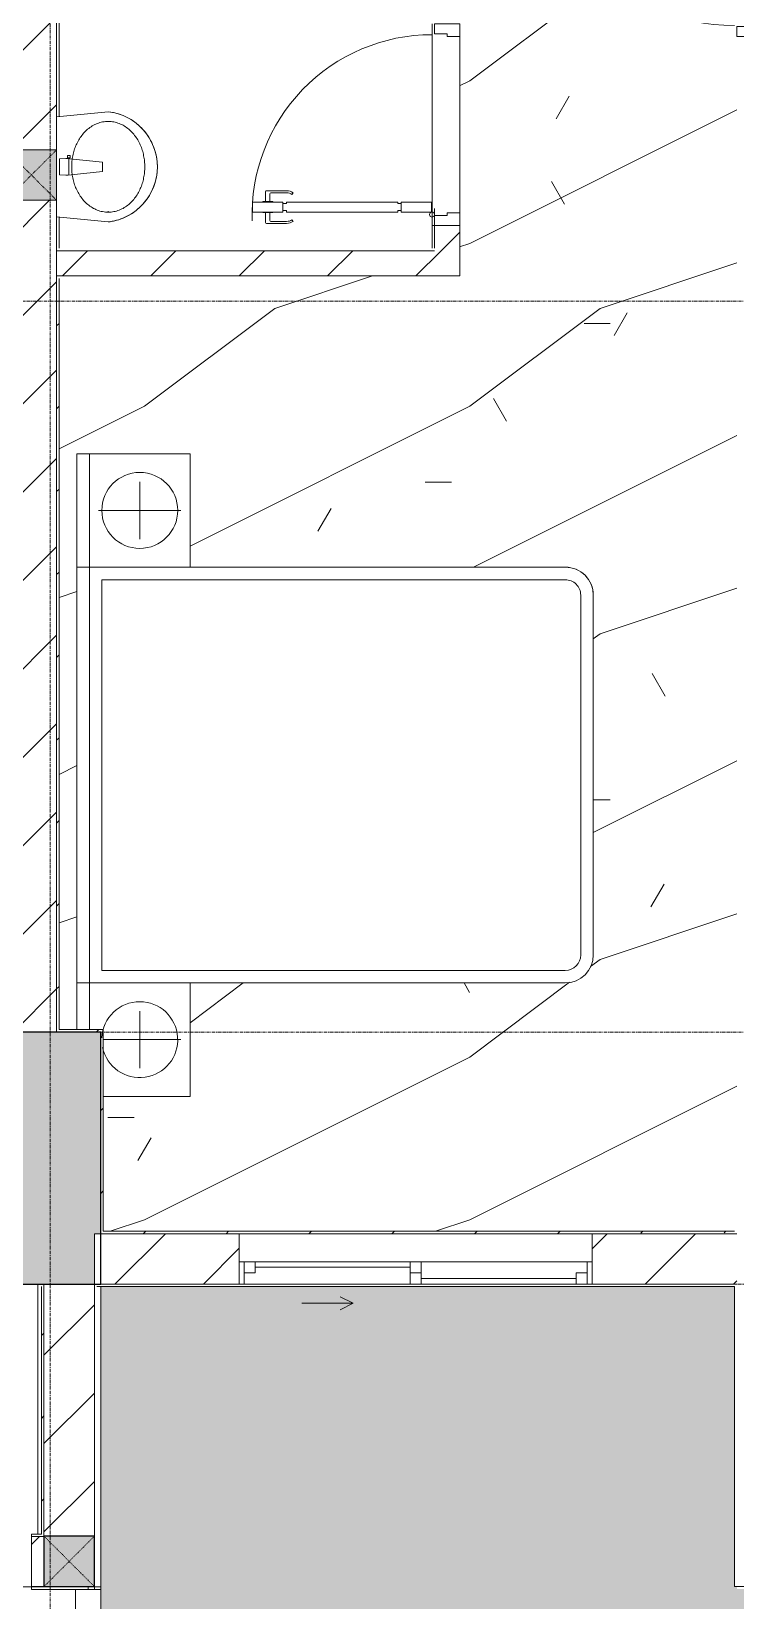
# Model space of a CAD drawing. Header units: millimetres. Extents: x 5121 to 246734, y -48180 to 129206.
# Drawn here: x 83478 to 86273, y 23281 to 29507 of the extents above; entities that cross this region are included whole.
import ezdxf

# ---------------------------------------------------------------- set-up
doc = ezdxf.new("R2010")
doc.units = ezdxf.units.MM
doc.linetypes.add('Dash', pattern=[6, 3, -3])
doc.linetypes.add('Grid Line', pattern=[22.225, 12.7, -3.175, 3.175, -3.175])
for name, color, linetype, lineweight in [('0-1', 7, 'Continuous', 5), ('A-DETL-GENF-1', 50, 'Continuous', 9), ('A-DOOR-1', 253, 'Continuous', 9), ('A-DOOR-2', 50, 'Continuous', 9), ('A-FLOR', 192, 'Continuous', 9), ('A-FLOR-1', 50, 'Continuous', 9), ('A-FLOR-PATT', 8, 'Continuous', 9), ('A-FLOR-PATT-1', 9, 'Continuous', 9), ('A-GLAZ', 151, 'Continuous', 9), ('A-WALL', 113, 'Continuous', 9), ('A-WALL-1', 250, 'Continuous', 18), ('A-WALL-2', 50, 'Continuous', 9), ('A-WALL-FNSH-1', 50, 'Continuous', 9), ('A-WALL-PATT-1', 9, 'Continuous', 9), ('A-WALL-PATT-2', 50, 'Continuous', 9), ('A-WALL-PATT-3', 111, 'Continuous', 9), ('I-FURN-1', 253, 'Continuous', 9), ('I-WALL-1', 50, 'Continuous', 9), ('P-SANR-FIXT-1', 253, 'Continuous', 9), ('P-SANR-FIXT-2', 221, 'Continuous', 9), ('S-BEAM-1', 50, 'Continuous', 9), ('S-COLS', 52, 'Continuous', 9), ('S-COLS-1', 7, 'Continuous', 5), ('S-COLS-2', 10, 'Continuous', 25), ('S-COLS-3', 50, 'Continuous', 9), ('S-COLS-5', 52, 'Continuous', 25), ('S-COLS-6', 52, 'Dash', 9), ('S-COLS-HDLN', 52, 'Dash', 9), ('S-GRID-1', 1, 'Grid Line', 9)]:
    doc.layers.add(name, color=color, linetype=linetype, lineweight=lineweight)
pattern_1 = [(45, (0, 0), (-175.3625, 175.3625), [])]
pattern_2 = [(45, (0, 0), (-164.4023, 164.4023), [])]

# ---------------------------------------------------------------- blocks, each defined once
blk = doc.blocks.new('NCV_TKTC_KET CAU_rvt-1-TKCS_MB TỔNG THỂ TẦNG 1')
at = {"layer": 'S-COLS-1'}
blk.add_hatch(color=256, dxfattribs=at).paths.add_polyline_path([(83727.6, 24536.9), (83727.6, 24736.9), (83752.6, 24736.9), (83752.6, 25536.9), (83352.6, 25536.9), (83352.6, 24536.9), (83377.6, 24536.9)])
at = {"layer": 'A-FLOR-1'}
blk.add_line((83502.6, 23545.3), (83502.6, 24536.9), dxfattribs=at)
at = {"layer": 'S-BEAM-1'}
blk.add_line((83727.6, 23325.3), (83727.6, 23335.3), dxfattribs=at)
at = {"layer": 'S-COLS-2'}
for p, q in [((83752.6, 25536.9), (83352.6, 25536.9)), ((83752.6, 24536.9), (83752.6, 25536.9)), ((83352.6, 24536.9), (83752.6, 24536.9))]:
    blk.add_line(p, q, dxfattribs=at)
blk = doc.blocks.new('GIUONG NGU-2TAB-1600x2000 - GIUONG NGU-2TAB-1600x2000-V39-TKCS_MB TỔNG THỂ TẦNG 1')
at = {"layer": 'I-FURN-1'}
for p, q in [((458.5, 0), (273.7, 0)), ((458.5, -50), (458.5, 0)), ((2108.2, 0), (458.5, 0)), ((458.5, 0), (458.5, -50)), ((458.5, 0), (2108.2, 0)), ((2108.2, -50), (2108.2, 0)), ((458.5, -50), (273.7, -50)), ((273.7, -50), (458.5, -50)), ((458.5, -50), (273.7, -50)), ((458.5, -450.3), (458.5, -50)), ((2108.2, -50), (458.5, -50)), ((458.5, -50), (458.5, -1938.9)), ((458.5, -50), (2108.2, -50)), ((458.5, -1938.9), (458.5, -50)), ((458.5, -450.3), (458.5, -50)), ((458.5, -50), (2108.2, -50)), ((2558.2, 0), (2108.2, 0)), ((2108.2, 0), (2108.2, -50)), ((2558.2, -50), (2108.2, -50)), ((2108.2, -50), (2108.2, -450.3)), ((2108.2, -1938.9), (2108.2, -50)), ((2108.2, -50), (2558.2, -50)), ((2108.2, -50), (2558.2, -50)), ((2108.2, -450.3), (2108.2, -50)), ((2108.2, -50), (2108.2, -1938.9)), ((2558.2, -50), (2558.2, 0)), ((2558.2, -450.3), (2558.2, -50)), ((2558.2, -50), (2558.2, -450.3)), ((8.5, -105), (8.5, -450.3)), ((8.5, -105), (8.5, -450.3)), ((233.5, -105), (233.5, -413.5)), ((508.5, -100), (2058.2, -100)), ((508.5, -1938.9), (508.5, -100)), ((2058.2, -100), (2058.2, -1938.9)), ((2333.2, -86.8), (2333.2, -413.5)), ((120.2, -250.2), (346.8, -250.2)), ((2446.5, -250.2), (2219.8, -250.2)), ((8.5, -450.3), (458.5, -450.3)), ((8.5, -450.3), (458.5, -450.3)), ((2108.2, -450.3), (2558.2, -450.3)), ((2558.2, -450.3), (2108.2, -450.3)), ((1997.1, -2000), (569.6, -2000)), ((569.6, -2050), (1997.1, -2050)), ((1997.1, -2050), (569.6, -2050))]:
    blk.add_line(p, q, dxfattribs=at)
blk.add_circle((2333.2, -250.2), 150.7, dxfattribs=at)
for centre, radius, start, end in [((233.5, -250.2), 150.7, 101.89098, 360), ((233.5, -250.2), 150.7, 360, 87.35481), ((569.6, -1938.9), 111.1, 180, 270), ((569.6, -1938.9), 111.1, 180, 270), ((569.6, -1938.9), 61.1, 180, 270), ((1997.1, -1938.9), 111.1, 270, 360), ((1997.1, -1938.9), 61.1, 270, 0), ((1997.1, -1938.9), 111.1, 270, 0)]:
    blk.add_arc(centre, radius, start, end, dxfattribs=at)
blk = doc.blocks.new('bonruatreo - Chậu rửa-348246-TKCS_MB TỔNG THỂ TẦNG 1')
at = {"layer": 'P-SANR-FIXT-1'}
for p, q in [((-218.6, 205), (-198.4, 0)), ((180.6, 205), (176.4, 205)), ((198.4, 0), (218.6, 205)), ((-198.4, 0), (198.4, 0)), ((165, 0), (-165, 0))]:
    blk.add_line(p, q, dxfattribs=at)
at = {"layer": 'P-SANR-FIXT-1', "flags": 128}
blk.add_lwpolyline([(-218.6, 205), (-217.4, 213.7), (-215.9, 222.4), (-214, 231), (-211.8, 239.5), (-209.3, 247.9), (-206.4, 256.2), (-203.2, 264.4), (-199.6, 272.5), (-195.8, 280.4), (-191.6, 288.1), (-187.1, 295.7), (-182.3, 303.1), (-177.3, 310.3), (-171.9, 317.3), (-166.3, 324.1), (-160.4, 330.6), (-154.2, 336.9), (-147.8, 342.9), (-141.2, 348.7), (-134.3, 354.2), (-127.3, 359.4), (-120, 364.4), (-112.5, 369), (-104.9, 373.4), (-97.1, 377.4), (-89.1, 381.2), (-81, 384.6), (-72.7, 387.6), (-64.4, 390.4), (-55.9, 392.8), (-47.3, 394.8), (-38.7, 396.6), (-30, 397.9), (-21.3, 399), (-12.5, 399.6), (-3.7, 400), (5.1, 399.9), (13.9, 399.6), (22.6, 398.8), (31.4, 397.8), (40.1, 396.3), (48.7, 394.5), (57.2, 392.4), (65.7, 390), (74, 387.2), (82.2, 384.1), (90.3, 380.6), (98.3, 376.8), (106.1, 372.7), (113.7, 368.3), (121.1, 363.6), (128.4, 358.7), (135.4, 353.4), (142.2, 347.8), (148.8, 342), (155.2, 335.9), (161.3, 329.6), (167.2, 323), (172.8, 316.2), (178.1, 309.2), (183.1, 302), (187.8, 294.6), (192.2, 287), (196.4, 279.2), (200.2, 271.3), (203.7, 263.2), (206.8, 255), (209.7, 246.6), (212.2, 238.2), (214.3, 229.7), (216.1, 221.1), (217.6, 212.4), (218.6, 205)], dxfattribs=at)
at = {"layer": 'P-SANR-FIXT-1'}
blk.add_arc((0, 180), 220, 6.52498, 173.47502, dxfattribs=at)
for points in [[(-180, 205), (-180, 212.4), (-178.6, 227.3), (-172.4, 248.8), (-162.5, 268.9), (-149.4, 287), (-133.8, 303), (-116.1, 316.6), (-96.9, 327.9), (-76.5, 336.8), (-55.2, 343.5), (-33.3, 347.9), (-11.2, 350.1), (11.1, 350.1), (33.3, 347.9), (55.2, 343.5), (76.5, 336.8), (96.9, 327.9), (116.1, 316.6), (133.8, 302.9), (149.5, 287), (162.5, 268.8), (172.4, 248.8), (178.6, 227.3), (180, 212.4), (180, 205)], [(180, 205), (180, 197.6), (178.6, 182.7), (172.4, 161.2), (162.5, 141.2), (149.5, 123), (133.8, 107.1), (116.1, 93.4), (96.9, 82.1), (76.5, 73.2), (55.2, 66.5), (33.3, 62.1), (11.1, 59.9), (-11.2, 59.9), (-33.3, 62.1), (-55.2, 66.5), (-76.5, 73.2), (-96.9, 82.1), (-116.1, 93.4), (-133.8, 107), (-149.4, 123), (-162.5, 141.1), (-172.4, 161.2), (-178.6, 182.7), (-180, 197.6), (-180, 205)]]:
    blk.add_open_spline(points, degree=3, dxfattribs=at)
at = {"layer": 'P-SANR-FIXT-2'}
for p, q in [((-18.5, 182.5), (-32.2, 52.9)), ((18.5, 182.5), (-18.5, 182.5)), ((33, 45.4), (18.5, 182.5)), ((-35.6, 54.2), (-44.7, 54.2)), ((-44.7, 54.2), (-44.7, 42.8)), ((-44.7, 42.8), (-35.6, 42.8)), ((-35.6, 52.9), (-35.6, 54.2)), ((-32.2, 52.9), (-35.6, 52.9)), ((-35.6, 44.2), (-35.6, 52.9)), ((-35.6, 42.8), (-35.6, 44.2)), ((-35.6, 44.2), (-33.1, 44.2)), ((-32.2, 52.9), (-33.1, 44.2)), ((-33, 37.3), (-31.4, 12.2)), ((32.7, 48.5), (-32.7, 48.5)), ((-30.2, 11), (30.2, 11)), ((31.4, 12.2), (33, 37.3))]:
    blk.add_line(p, q, dxfattribs=at)
for centre, radius, start, end in [((5.5, 41.4), 38.7, 175.85427, 186.03402), ((-30.1, 12.3), 1.3, 183.59973, 268.77215), ((30.1, 12.3), 1.3, 271.22785, 356.40027), ((-5.5, 41.4), 38.7, 353.96598, 6.03402)]:
    blk.add_arc(centre, radius, start, end, dxfattribs=at)
blk = doc.blocks.new('DOOR_CW_01 CANH MO-PANEL KINH - DIW_01-900x2200-CỬA GỖ VÂN LAMINATE-553375-TKCS_MB TỔNG THỂ TẦNG 1')
at = {"layer": 'A-DETL-GENF-1'}
for p, q in [((-397, -182), (-397, -62)), ((-397, -62), (-357, -62)), ((-357, -62), (-357, -182)), ((-357, -182), (-397, -182)), ((-391, -196), (-391, -182)), ((-391, -182), (-363, -182)), ((-363, -182), (-363, -196)), ((-397, -196), (-391, -196)), ((-397, -738), (-397, -196)), ((-357, -196), (-363, -196)), ((-357, -196), (-357, -738)), ((-442, -737), (-442, -816.5)), ((-434, -799.5), (-434, -737)), ((-433.9, -711.2), (-427.3, -715.8)), ((-397, -738), (-391, -738)), ((-391, -752), (-391, -738)), ((-357, -738), (-363, -738)), ((-363, -738), (-363, -752)), ((-320.1, -711.2), (-326.7, -715.8)), ((-320, -799.5), (-320, -737)), ((-312, -737), (-312, -816.5)), ((-399, -803.5), (-430, -803.5)), ((-399, -792.2), (-399, -831.8)), ((-397, -792.2), (-399, -792.2)), ((-357, -752), (-397, -752)), ((-397, -752), (-397, -872)), ((-397, -792.2), (-397, -831.8)), ((-363, -752), (-391, -752)), ((-357, -872), (-357, -752)), ((-357, -792.2), (-357, -831.8)), ((-357, -792.2), (-355, -792.2)), ((-355, -792.2), (-355, -831.8)), ((-355, -803.5), (-324, -803.5)), ((-399, -820.5), (-438, -820.5)), ((-399, -831.8), (-397, -831.8)), ((-355, -831.8), (-357, -831.8)), ((-355, -820.5), (-316, -820.5)), ((-397, -872), (-357, -872))]:
    blk.add_line(p, q, dxfattribs=at)
blk.add_circle((-407, -60), 10, dxfattribs=at)
for centre, radius, start, end in [((-407, -60), 814, 268, 0), ((-397, -737), 45, 145, 180), ((-397, -737), 37, 145, 180), ((-357, -737), 37, 0, 35), ((-357, -737), 45, 360, 35), ((-430, -799.5), 4, 180, 270), ((-324, -799.5), 4, 270, 0), ((-438, -816.5), 4, 180, 270), ((-316, -816.5), 4, 270, 0)]:
    blk.add_arc(centre, radius, start, end, dxfattribs=at)
at = {"layer": 'A-DOOR-2'}
for p, q in [((-450, -50), (-450, 50)), ((-450, 50), (-400, 50)), ((-400, 50), (-400, 0)), ((400, 0), (400, 50)), ((400, 50), (450, 50)), ((450, 50), (450, -50)), ((-410, -50), (-450, -50)), ((-410, 0), (-410, -50)), ((-400, 0), (-410, 0)), ((-407, -50), (-382, -50)), ((410, 0), (400, 0)), ((410, -50), (410, 0)), ((450, -50), (410, -50))]:
    blk.add_line(p, q, dxfattribs=at)
blk = doc.blocks.new('DOOR_CW_01 CANH MO-PANEL KINH - DIG_02-800x2200-CỬA NHÔM KÍNH-400864-TKCS_MB TỔNG THỂ TẦNG 1')
at = {"layer": 'A-DETL-GENF-1'}
for p, q in [((-347, 772), (-307, 772)), ((-347, 652), (-347, 772)), ((-307, 772), (-307, 652)), ((-392, 637), (-392, 716.5)), ((-349, 720.5), (-388, 720.5)), ((-384, 699.5), (-384, 637)), ((-349, 703.5), (-380, 703.5)), ((-349, 731.8), (-347, 731.8)), ((-349, 692.2), (-349, 731.8)), ((-347, 692.2), (-349, 692.2)), ((-347, 692.2), (-347, 731.8)), ((-307, 692.2), (-307, 731.8)), ((-305, 731.8), (-307, 731.8)), ((-307, 692.2), (-305, 692.2)), ((-305, 692.2), (-305, 731.8)), ((-305, 720.5), (-266, 720.5)), ((-305, 703.5), (-274, 703.5)), ((-270, 699.5), (-270, 637)), ((-262, 637), (-262, 716.5)), ((-307, 652), (-347, 652)), ((-347, 638), (-341, 638)), ((-347, 638), (-347, 196)), ((-313, 652), (-341, 652)), ((-341, 652), (-341, 638)), ((-313, 638), (-313, 652)), ((-307, 638), (-313, 638)), ((-307, 196), (-307, 638)), ((-383.9, 611.2), (-377.3, 615.8)), ((-270.1, 611.2), (-276.7, 615.8)), ((-347, 196), (-341, 196)), ((-341, 196), (-341, 182)), ((-307, 196), (-313, 196)), ((-313, 182), (-313, 196)), ((-307, 182), (-347, 182)), ((-347, 182), (-347, 62)), ((-341, 182), (-313, 182)), ((-307, 62), (-307, 182)), ((-347, 62), (-307, 62))]:
    blk.add_line(p, q, dxfattribs=at)
blk.add_circle((-357, 60), 10, dxfattribs=at)
for centre, radius, start, end in [((-357, 60), 714, 360, 92), ((-388, 716.5), 4, 90, 180), ((-380, 699.5), 4, 90, 180), ((-274, 699.5), 4, 0, 90), ((-266, 716.5), 4, 0, 90), ((-347, 637), 45, 180, 215), ((-347, 637), 37, 180, 215), ((-307, 637), 37, 325, 0), ((-307, 637), 45, 325, 0)]:
    blk.add_arc(centre, radius, start, end, dxfattribs=at)
at = {"layer": 'A-DOOR-2'}
for p, q in [((-360, 50), (-400, 50)), ((-400, 50), (-400, -50)), ((-360, 0), (-360, 50)), ((-350, 0), (-360, 0)), ((-357, 50), (-332, 50)), ((-350, -50), (-350, 0)), ((360, 0), (350, 0)), ((350, 0), (350, -50)), ((400, 50), (360, 50)), ((360, 50), (360, 0)), ((400, -50), (400, 50)), ((-400, -50), (-350, -50)), ((350, -50), (400, -50))]:
    blk.add_line(p, q, dxfattribs=at)
blk = doc.blocks.new('NCV_TKTC_TANG 1_rvt-1-TKCS_MB TỔNG THỂ TẦNG 1')
at = {"layer": 'A-FLOR-PATT-1'}
h = blk.add_hatch(dxfattribs=at)
h.set_pattern_fill('FP_6', color=256, style=0, pattern_type=2)
h.set_pattern_definition([(0, (0, 0), (2519.68, 629.92), [103.937, -1785.823, 103.937, -1785.823, -10078.72]), (0, (0, 0), (2519.68, 629.92), [-3779.52, 103.937, -3675.583, 103.937, -1785.823, -4409.44]), (0, (0, 0), (2519.68, 629.92), [-9448.8, 103.937, -1155.903, 103.937, -3045.663]), (120, (944.9, 314.96), (-1805.3667, 1867.147), [103.937, -1785.823, 103.937, -11864.543]), (120, (944.9, 314.96), (-1805.3667, 1867.147), [-1993.697, -1785.823, 103.937, -3675.583, -6299.2]), (120, (944.9, 314.96), (-1805.3667, 1867.147), [-7559.04, 103.937, -1785.823, 103.937, -4305.503]), (120, (944.9, 314.96), (-1805.3667, 1867.147), [-9552.737, -1155.903, 103.937, -3045.663]), (240, (1259.84, 1574.8), (-714.3133, -2497.067), [103.937, -1785.823, 103.937, -11864.543]), (240, (1259.84, 1574.8), (-714.3133, -2497.067), [-1993.697, -1785.823, 103.937, -3675.583, -6299.2]), (240, (1259.84, 1574.8), (-714.3133, -2497.067), [-7559.04, 103.937, -1785.823, 103.937, -4305.503]), (240, (1259.84, 1574.8), (-714.3133, -2497.067), [-9552.737, -1155.903, 103.937, -3045.663])])
h.paths.add_polyline_path([(86277.6, 24736.9), (86277.6, 30436.9), (86267.6, 30436.9), (86267.6, 30426.9), (85767.6, 30426.9), (85767.6, 31026.9), (85187.6, 31030.2), (85187.6, 31036.9), (85177.6, 31036.9), (85177.2, 28536.9), (83577.6, 28536.9), (83578.1, 28526.9), (83587.6, 28526.9), (83587.6, 25546.9), (83657.6, 25546.9), (83657.6, 27831.4), (84107.9, 27831.4), (84107.9, 27381.4), (85596.5, 27381.4), (85625.2, 27377.6), (85652, 27366.5), (85675, 27348.9), (85692.7, 27325.9), (85703.8, 27299.1), (85707.6, 27270.3), (85707.6, 25842.9), (85703.8, 25814.1), (85692.7, 25787.3), (85675, 25764.3), (85652, 25746.6), (85625.2, 25735.5), (85577.6, 25731.7), (84107.9, 25731.7), (84107.9, 25281.7), (83762.6, 25281.7), (83762.6, 24746.9), (86267.6, 24746.9), (86267.6, 24736.9), (86277.6, 24736.9)])
h = blk.add_hatch(dxfattribs=at)
h.set_pattern_fill('FP_4', color=256, style=0, pattern_type=2)
h.set_pattern_definition([(216.87, (516.46, 1291.15), (3873.4454, 2582.3069), [645.575, -5810.175]), (206.565, (1291.15, 903.8), (-1291.1515, -1291.1492), [1443.55, -1443.55]), (198.435, (1291.15, 258.23), (-2582.2983, -1291.1527), [816.596, -3266.38])])
h.paths.add_polyline_path([(86277.6, 24736.9), (86277.6, 30436.9), (86267.6, 30436.9), (86267.6, 30426.9), (85767.6, 30426.9), (85767.6, 31026.9), (85187.6, 31030.2), (85187.6, 31036.9), (85177.6, 31036.9), (85177.2, 28536.9), (83577.6, 28536.9), (83578.1, 28526.9), (83587.6, 28526.9), (83587.6, 25546.9), (83657.6, 25546.9), (83657.6, 27831.4), (84107.9, 27831.4), (84107.9, 27381.4), (85596.5, 27381.4), (85625.2, 27377.6), (85652, 27366.5), (85675, 27348.9), (85692.7, 27325.9), (85703.8, 27299.1), (85707.6, 27270.3), (85707.6, 25842.9), (85703.8, 25814.1), (85692.7, 25787.3), (85675, 25764.3), (85652, 25746.6), (85625.2, 25735.5), (85577.6, 25731.7), (84107.9, 25731.7), (84107.9, 25281.7), (83762.6, 25281.7), (83762.6, 24746.9), (86267.6, 24746.9), (86267.6, 24736.9), (86277.6, 24736.9)])
at = {"layer": 'A-WALL-PATT-1'}
h = blk.add_hatch(dxfattribs=at)
h.set_pattern_fill('FP_11', color=256, style=0, pattern_type=2)
h.set_pattern_definition([(0, (0, 0), (1259.84, 314.96), [103.937, -840.943, 103.937, -840.943, -5039.36]), (0, (0, 0), (1259.84, 314.96), [-1889.76, 103.937, -1785.823, 103.937, -840.943, -2204.72]), (0, (0, 0), (1259.84, 314.96), [-4724.4, 103.937, -525.983, 103.937, -1470.863]), (120, (472.44, 157.48), (-902.6834, 933.5734), [103.937, -840.943, 103.937, -5880.303]), (120, (472.44, 157.48), (-902.6834, 933.5734), [-1048.817, -840.943, 103.937, -1785.823, -3149.6]), (120, (472.44, 157.48), (-902.6834, 933.5734), [-3779.52, 103.937, -840.943, 103.937, -2100.783]), (120, (472.44, 157.48), (-902.6834, 933.5734), [-4828.337, -525.983, 103.937, -1470.863]), (240, (629.92, 787.4), (-357.1566, -1248.5334), [103.937, -840.943, 103.937, -5880.303]), (240, (629.92, 787.4), (-357.1566, -1248.5334), [-1048.817, -840.943, 103.937, -1785.823, -3149.6]), (240, (629.92, 787.4), (-357.1566, -1248.5334), [-3779.52, 103.937, -840.943, 103.937, -2100.783]), (240, (629.92, 787.4), (-357.1566, -1248.5334), [-4828.337, -525.983, 103.937, -1470.863])])
h.paths.add_polyline_path([(85067.6, 28646.9), (85077.6, 28646.9), (85077.6, 28736.9), (85067.6, 28736.9), (85067.6, 28716.1)])
h.paths.add_polyline_path([(85067.6, 29536.9), (85077.6, 29536.9), (85077.6, 31026.9), (85067.6, 31025.9), (85067.6, 29544.9)])
h = blk.add_hatch(dxfattribs=at)
h.set_pattern_fill('FP_2', color=256, style=0, pattern_type=2)
h.set_pattern_definition(pattern_1)
h.paths.add_polyline_path([(85148.6, 28636.9), (85177.6, 28636.9), (85177.6, 28736.9), (85077.6, 28736.9), (85077.6, 28636.9), (85116.3, 28636.9)])
h.paths.add_polyline_path([(85077.6, 29536.9), (85177.6, 29536.9), (85177.6, 31036.9), (85077.6, 31036.9), (85077.6, 29772.3)])
h = blk.add_hatch(dxfattribs=at)
h.set_pattern_fill('FP_2', color=256, style=0, pattern_type=2)
h.set_pattern_definition(pattern_1)
h.paths.add_polyline_path([(85177.6, 28536.9), (85177.6, 28636.9), (83577.6, 28636.9), (83577.6, 28536.9), (85177.4, 28536.9)])
at = {"layer": 'A-WALL-PATT-2'}
h = blk.add_hatch(dxfattribs=at)
h.set_pattern_fill('FP_10', color=256, style=0, pattern_type=2)
h.set_pattern_definition(pattern_2)
h.paths.add_polyline_path([(83587.6, 25536.9), (83587.6, 28526.9), (83577.6, 28526.9), (83577.6, 25536.9)])
h = blk.add_hatch(dxfattribs=at)
h.set_pattern_fill('FP_10', color=256, style=0, pattern_type=2)
h.set_pattern_definition(pattern_2)
h.paths.add_polyline_path([(83752.6, 25536.9), (83762.6, 25536.9), (83762.6, 25546.9), (83587.6, 25546.9), (83587.6, 25536.9), (83707.6, 25536.9)])
h = blk.add_hatch(dxfattribs=at)
h.set_pattern_fill('FP_10', color=256, style=0, pattern_type=2)
h.set_pattern_definition(pattern_2)
h.paths.add_polyline_path([(83752.6, 24736.9), (83762.6, 24736.9), (83762.6, 25536.9), (83752.6, 25536.9), (83752.6, 25268.6)])
h = blk.add_hatch(dxfattribs=at)
h.set_pattern_fill('FP_10', color=256, style=0, pattern_type=2)
h.set_pattern_definition(pattern_2)
h.paths.add_polyline_path([(85177.6, 24736.9), (86267.6, 24740.1), (86267.6, 24746.9), (83762.6, 24746.9), (83762.6, 24736.9), (84302.6, 24736.9)])
at = {"layer": 'A-FLOR-1'}
blk.add_line((85177.6, 29486.9), (85177.6, 28786.9), dxfattribs=at)
at = {"layer": 'A-WALL-1'}
for p, q in [((83577.6, 31026.9), (83577.6, 29168)), ((83587.6, 29169), (83587.6, 30666.4)), ((83577.6, 28771.2), (83577.6, 28636.9)), ((83587.6, 28646.9), (83587.6, 28770.2)), ((85077.6, 28736.9), (85067.6, 28736.9)), ((85067.6, 28736.9), (85067.6, 28646.9)), ((85077.6, 28636.9), (83577.6, 28636.9)), ((83577.6, 28636.9), (83577.6, 28536.9)), ((83577.6, 28636.9), (83587.6, 28636.9)), ((85177.6, 28536.9), (85177.6, 28636.9)), ((83577.6, 28536.9), (85177.6, 28536.9)), ((83577.6, 28526.9), (83577.6, 25536.9)), ((83587.6, 25546.9), (83587.6, 28526.9)), ((83577.6, 25536.9), (83587.6, 25536.9)), ((83762.6, 25546.9), (83587.6, 25546.9)), ((83587.6, 25536.9), (83752.6, 25536.9)), ((83752.6, 25536.9), (83752.6, 24736.9)), ((83762.6, 25536.9), (83762.6, 25546.9)), ((83762.6, 24746.9), (83762.6, 25536.9)), ((83752.6, 24736.9), (83762.6, 24736.9)), ((86267.6, 24746.9), (83762.6, 24746.9)), ((83762.6, 24736.9), (84302.6, 24736.9)), ((85702.6, 24736.9), (86267.6, 24736.9))]:
    blk.add_line(p, q, dxfattribs=at)
at = {"layer": 'A-WALL-2'}
for p, q in [((85177.6, 29486.9), (85177.6, 28786.9)), ((85077.6, 28736.9), (85077.6, 28646.9)), ((85077.6, 28646.9), (85077.6, 28736.9)), ((85177.6, 28636.9), (85177.6, 28736.9))]:
    blk.add_line(p, q, dxfattribs=at)
at = {"layer": 'I-WALL-1'}
blk.add_line((85067.6, 28736.9), (85067.6, 29536.9), dxfattribs=at)
at = {"layer": 'A-DOOR-1'}
for name, p, rotation in [('DOOR_CW_01 CANH MO-PANEL KINH - DIW_01-900x2200-CỬA GỖ VÂN LAMINATE-553375-TKCS_MB TỔNG THỂ TẦNG 1', (86327.6, 29936.9), 269.9999999999999), ('DOOR_CW_01 CANH MO-PANEL KINH - DIG_02-800x2200-CỬA NHÔM KÍNH-400864-TKCS_MB TỔNG THỂ TẦNG 1', (85127.6, 29136.9), 90)]:
    blk.add_blockref(name, p, dxfattribs=dict(at, rotation=rotation))
at = {"layer": 'I-FURN-1', "rotation": 90.00000000000077}
blk.add_blockref('GIUONG NGU-2TAB-1600x2000 - GIUONG NGU-2TAB-1600x2000-V39-TKCS_MB TỔNG THỂ TẦNG 1', (83657.6, 25273.2), dxfattribs=at)
at = {"layer": 'P-SANR-FIXT-1', "rotation": 269.9999999999997}
blk.add_blockref('bonruatreo - Chậu rửa-348246-TKCS_MB TỔNG THỂ TẦNG 1', (83577.6, 28969.6), dxfattribs=at)
blk = doc.blocks.new('1_FAMILY RVT - W01-WxH 1400x1400xmm-389822-TKCS_MB TỔNG THỂ TẦNG 1')
at = {"layer": 'A-GLAZ'}
for p, q in [((248.4, 172.39), (299.2, 197.79)), ((248.4, 172.39), (299.2, 146.99)), ((248.4, 172.39), (451.6, 172.39)), ((-700, 96.19), (-700, -103.81)), ((700, 96.19), (-700, 96.19)), ((-700, 96.19), (-636.5, 96.19)), ((-680.95, 96.19), (-680.95, 7.29)), ((-636.5, 96.19), (-22.225, 96.19)), ((-636.5, 96.19), (-636.5, 51.74)), ((-636.5, 73.965), (-22.225, 73.965)), ((-22.225, 7.29), (-22.225, 96.19)), ((-22.225, 96.19), (22.225, 96.19)), ((22.225, 96.19), (680.95, 96.19)), ((22.225, 96.19), (22.225, 7.29)), ((680.95, 96.19), (700, 96.19)), ((680.95, 96.19), (680.95, 7.29)), ((700, -103.81), (700, 96.19)), ((-700, 7.29), (-680.95, 7.29)), ((-636.5, 51.74), (-680.95, 51.74)), ((-680.95, 7.29), (-22.225, 7.29)), ((22.225, 51.74), (-22.225, 51.74)), ((-22.225, 7.29), (22.225, 7.29)), ((22.225, 29.515), (636.5, 29.515)), ((22.225, 7.29), (636.5, 7.29)), ((636.5, 51.74), (636.5, 7.29)), ((680.95, 51.74), (636.5, 51.74)), ((636.5, 7.29), (700, 7.29)), ((-700, -103.81), (700, -103.81))]:
    blk.add_line(p, q, dxfattribs=at)
blk = doc.blocks.new('G1_SOF - BO TRU - 200x200-3050151-TKCS_MB TỔNG THỂ TẦNG 1')
at = {"layer": 'S-COLS-HDLN'}
for p, q in [((-100, 100), (100, -100)), ((100, 100), (-100, -100))]:
    blk.add_line(p, q, dxfattribs=at)
blk = doc.blocks.new('G1_SOF - BO TRU - 200x200-V355-TKCS_MB TỔNG THỂ TẦNG 1')
at = {"layer": 'S-COLS-3'}
blk.add_hatch(color=256, dxfattribs=at).paths.add_polyline_path([(99.9, -100), (100, -100), (99.6, 100), (-100, 100), (-100, -100), (99.6, -100)])
at = {"layer": 'S-COLS-5'}
for p, q in [((100, 100), (-100, 100)), ((-100, 100), (-100, -100)), ((100, -100), (100, 100)), ((-100, -100), (100, -100))]:
    blk.add_line(p, q, dxfattribs=at)
at = {"layer": 'S-COLS-HDLN'}
for p, q in [((100, 100), (-100, -100)), ((-100, 100), (100, -100))]:
    blk.add_line(p, q, dxfattribs=at)

msp = doc.modelspace()

# ---------------------------------------------------------------- hatches: boundary and pattern name
at = {"layer": 'A-FLOR-PATT'}
h = msp.add_hatch(dxfattribs=at)
h.set_pattern_fill('FP_23', color=256, style=0, pattern_type=2)
h.set_pattern_definition([(0, (236.2, 15.75), (787.4, 787.4), [118.11, -23.622, 31.496, -23.622, -590.55]), (0, (236.2, 15.75), (787.4, 787.4), [-196.85, 118.11, -472.44]), (0, (196.85, 39.4), (787.4, 787.4), [78.74, -59.055, 118.11, -59.055, -472.44]), (0, (196.85, 39.4), (787.4, 787.4), [-314.96, 78.74, -393.7]), (0, (472.44, 354.3), (787.4, 787.4), [98.425, -39.37, 98.425, -551.18]), (0, (78.74, 511.8), (787.4, 787.4), [39.37, -78.74, 39.37, -629.92]), (90, (157.5, 511.8), (-787.4, 787.4), [70.866, -716.534]), (90, (393.7, 39.4), (-787.4, 787.4), [78.74, -708.66]), (90, (590.55, 354.3), (-787.4, 787.4), [78.74, -708.66]), (45, (496.06, 31.5), (0, 787.4002), [78.74, -1034.812]), (135, (291.34, 31.5), (-787.4002, 6e-14), [78.74, -1034.812]), (63.435, (472.44, 35.43), (-0.0007, 787.4), [78.74, -1681.94]), (75.964, (433.07, 39.37), (-0.00383, 787.3999), [78.74, -3167.793]), (75.964, (629.92, 354.33), (-0.00383, 787.3999), [62.992, -3183.541]), (75.964, (173.23, 511.81), (-0.00383, 787.3999), [55.118, -3191.415]), (104.036, (354.33, 39.37), (0.00383, 787.3999), [78.74, -3167.793]), (104.036, (551.18, 354.33), (0.00383, 787.3999), [62.992, -3183.541]), (104.036, (141.73, 511.81), (0.00383, 787.3999), [55.118, -3191.415]), (116.565, (314.96, 35.43), (0.0007, 787.4), [78.74, -1681.939])])
h.paths.add_polyline_path([(89080.9, 20988.2), (116092.6, 20991.1), (116092.6, 24536.9), (111452.6, 24536.9), (111452.6, 24526.9), (111462.6, 24526.9), (111462.6, 23325.3), (107967.6, 23325.3), (107967.6, 24535.2), (106852.6, 24535.2), (106852.6, 24526.9), (103262.6, 24526.9), (103262.6, 23337.4), (103262.6, 23335.3), (103262.6, 23325.3), (99767.6, 23325.3), (99767.6, 23335.3), (99767.6, 23337.4), (99767.6, 24526.1), (95062.6, 24526.1), (95062.6, 24536.1), (95052.6, 24536.9), (95052.6, 23327.4), (86277.6, 23327.4), (86277.6, 23337.4), (86267.6, 23337.4), (86267.6, 24526.9), (83752.6, 24526.9), (83752.6, 20988.2), (84142.1, 20988.2)])
h.paths.add_polyline_path([(95052.6, 23332.4), (95052.6, 24521.1), (95062.6, 24521.1), (95062.6, 23332.4)])
at = {"layer": 'A-WALL-PATT-3'}
h = msp.add_hatch(dxfattribs=at)
h.set_pattern_fill('FP_1', color=256, style=0, pattern_type=2)
h.set_pattern_definition(pattern_1)
h.paths.add_polyline_path([(83577.6, 25536.9), (83577.6, 28836.9), (83377.6, 28836.9), (83377.6, 25536.9)])
h.paths.add_polyline_path([(83377.6, 29036.9), (83577.6, 29036.9), (83577.6, 32236.9), (83377.6, 32236.9), (83377.6, 29426.1)])
h = msp.add_hatch(dxfattribs=at)
h.set_pattern_fill('FP_1', color=256, style=0, pattern_type=2)
h.set_pattern_definition(pattern_1)
h.paths.add_polyline_path([(86277.6, 24536.9), (86277.6, 24736.9), (85702.6, 24736.9), (85702.6, 24536.9), (86267.6, 24536.9)])
h.paths.add_polyline_path([(84142.1, 24536.9), (84302.6, 24536.9), (84302.6, 24736.9), (83727.6, 24736.9), (83727.6, 24536.9), (83752.6, 24536.9)])
h = msp.add_hatch(dxfattribs=at)
h.set_pattern_fill('FP_43', color=256, style=0, pattern_type=2)
h.set_pattern_definition(pattern_2)
h.paths.add_polyline_path([(83517.6, 23545.3), (83527.6, 23545.3), (83527.6, 24536.9), (83517.6, 24536.9), (83517.6, 23555.7)])
h = msp.add_hatch(dxfattribs=at)
h.set_pattern_fill('FP_1', color=256, style=0, pattern_type=2)
h.set_pattern_definition(pattern_1)
h.paths.add_polyline_path([(83727.6, 23536.9), (83727.6, 24536.9), (83527.6, 24536.9), (83527.6, 23536.9), (83552.6, 23536.9)])
h = msp.add_hatch(dxfattribs=at)
h.set_pattern_fill('FP_43', color=256, style=0, pattern_type=2)
h.set_pattern_definition(pattern_2)
h.paths.add_polyline_path([(78952.6, 23535.3), (82187.6, 23536.9), (82187.6, 23545.3), (77302.6, 23545.3), (77302.6, 23535.3), (77452.6, 23535.3)])
h.paths.add_polyline_path([(83527.6, 23535.3), (83527.6, 23545.3), (83477.6, 23545.3), (83477.6, 23535.3), (83502.6, 23535.3)])
h = msp.add_hatch(dxfattribs=at)
h.set_pattern_fill('FP_1', color=256, style=0, pattern_type=2)
h.set_pattern_definition(pattern_1)
h.paths.add_polyline_path([(81672.7, 23336.9), (82187.6, 23336.9), (82187.6, 23535.3), (81577.6, 23535.3), (81577.6, 23336.9)])
h.paths.add_polyline_path([(78412.6, 23336.9), (81377.6, 23336.9), (81377.6, 23535.3), (77302.6, 23535.3), (77302.6, 23336.9), (77452.6, 23336.9)])
h.paths.add_polyline_path([(83477.6, 23336.9), (83527.6, 23337.4), (83527.6, 23535.3), (83477.6, 23532.9)])
at = {"layer": 'S-COLS-1'}
msp.add_hatch(color=256, dxfattribs=at).paths.add_polyline_path([(83400.6, 28836.9), (83577.6, 28836.9), (83577.6, 29036.9), (83377.6, 29036.9), (83377.6, 28836.9)])

# ---------------------------------------------------------------- linework, layer by layer
at = {"layer": 'A-FLOR'}
for p, q in [((83752.6, 24527), (83752.6, 23535.3)), ((83752.6, 23335.3), (83752.6, 23325.3))]:
    msp.add_line(p, q, dxfattribs=at)
at = {"layer": 'A-WALL'}
for p, q in [((83377.6, 29036.9), (83577.6, 29036.9)), ((83577.6, 28836.9), (83377.6, 28836.9)), ((83527.6, 23536.9), (83527.6, 24536.9)), ((83527.6, 23535.3), (83477.6, 23535.3)), ((83752.6, 23335.3), (83752.6, 23535.3)), ((83477.6, 23335.3), (82187.6, 23335.3)), ((83652.6, 20888.2), (83652.6, 23325.3)), ((83752.6, 23335.3), (83702.6, 23335.3)), ((83752.6, 23325.3), (83702.6, 23325.3)), ((83752.6, 23325.3), (83752.6, 20988.2))]:
    msp.add_line(p, q, dxfattribs=at)
at = {"layer": 'A-WALL-1'}
for p, q in [((83577.6, 29168), (83577.6, 31036.9)), ((83577.6, 25536.9), (83577.6, 28771.2)), ((83377.6, 25536.9), (83577.6, 25536.9)), ((83727.6, 23536.9), (83727.6, 24736.9)), ((84302.6, 24736.9), (83727.6, 24736.9)), ((86277.6, 24736.9), (85702.6, 24736.9)), ((83517.6, 24536.9), (84302.6, 24536.9)), ((85702.6, 24536.9), (86277.6, 24536.9)), ((83517.6, 24526.9), (83517.6, 23545.3)), ((83477.6, 23545.3), (83477.6, 23336.9)), ((83517.6, 23545.3), (83477.6, 23545.3)), ((83477.6, 23336.9), (83527.6, 23336.9))]:
    msp.add_line(p, q, dxfattribs=at)
at = {"layer": 'A-WALL-FNSH-1'}
for p, q in [((83737.6, 24526.9), (86267.6, 24526.9)), ((86267.6, 24526.9), (86267.6, 23337.4)), ((83702.6, 23335.3), (83477.6, 23335.3)), ((83477.6, 23335.3), (83477.6, 23325.3)), ((83477.6, 23325.3), (83702.6, 23325.3)), ((83702.6, 23325.3), (83702.6, 23335.3)), ((86477.6, 23337.4), (86267.6, 23337.4))]:
    msp.add_line(p, q, dxfattribs=at)
at = {"layer": 'S-COLS'}
for p, q in [((83577.6, 29036.9), (83377.6, 29036.9)), ((83377.6, 28836.9), (83577.6, 28836.9))]:
    msp.add_line(p, q, dxfattribs=at)
at = {"layer": 'S-GRID-1'}
for p, q in [((83552.6, 23210.6), (83552.6, 78232.7)), ((129301.8, 28436.9), (31601.8, 28436.9)), ((129301.8, 25536.9), (31601.8, 25536.9)), ((125364.8, 24536.9), (35538.8, 24536.9))]:
    msp.add_line(p, q, dxfattribs=at)

# ---------------------------------------------------------------- block references
at = {"layer": '0-1'}
for name in ['NCV_TKTC_KET CAU_rvt-1-TKCS_MB TỔNG THỂ TẦNG 1', 'NCV_TKTC_TANG 1_rvt-1-TKCS_MB TỔNG THỂ TẦNG 1']:
    msp.add_blockref(name, (0, 0), dxfattribs=at)
at = {"layer": 'A-GLAZ', "rotation": 180}
msp.add_blockref('1_FAMILY RVT - W01-WxH 1400x1400xmm-389822-TKCS_MB TỔNG THỂ TẦNG 1', (85002.6, 24633.1), dxfattribs=at)
at = {"layer": 'S-COLS'}
msp.add_blockref('G1_SOF - BO TRU - 200x200-V355-TKCS_MB TỔNG THỂ TẦNG 1', (83627.6, 23436.9), dxfattribs=at)
at = {"layer": 'S-COLS-6'}
msp.add_blockref('G1_SOF - BO TRU - 200x200-3050151-TKCS_MB TỔNG THỂ TẦNG 1', (83477.6, 28936.9), dxfattribs=at)

doc.saveas('drawing.dxf')
